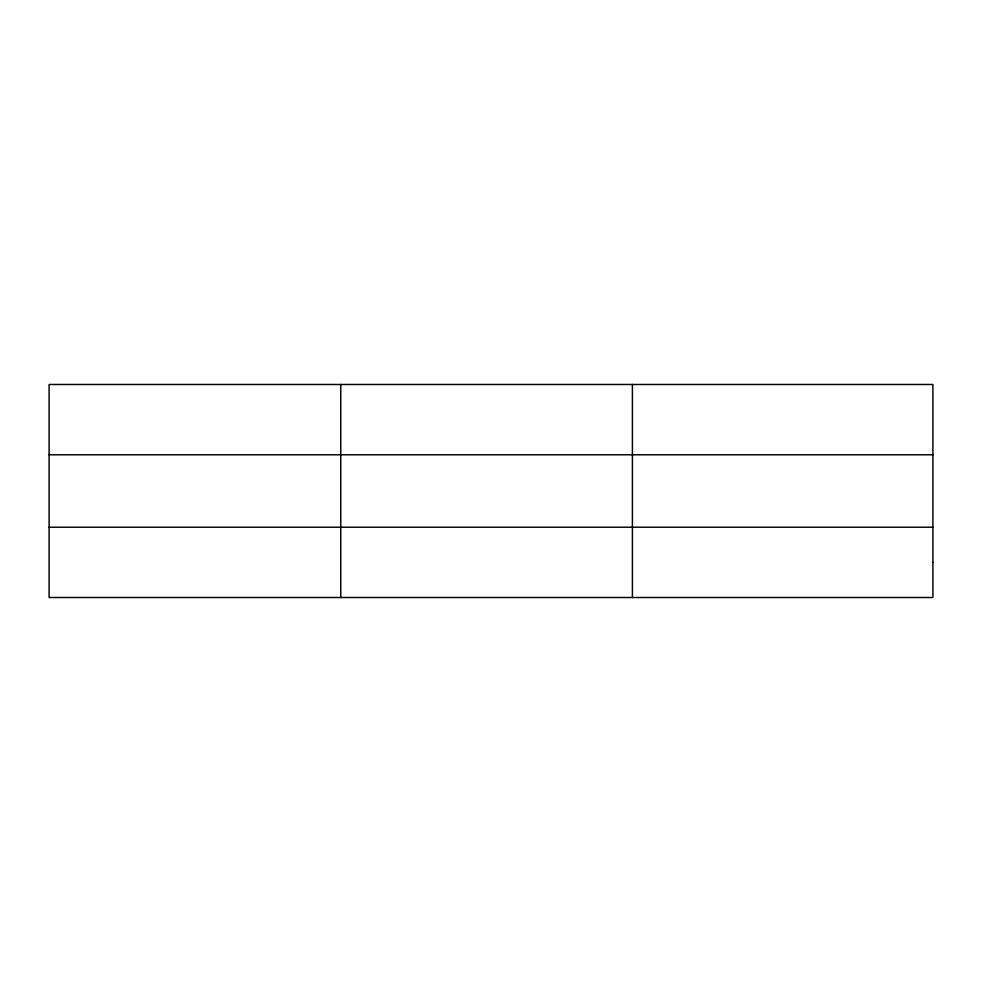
<?xml version="1.0" encoding="UTF-8"?>
<svg xmlns="http://www.w3.org/2000/svg" width="982" height="982" viewBox="0 0 982 982"><rect width="100%" height="100%" fill="white"/><g stroke="black" fill="none" stroke-linecap="round" stroke-linejoin="round"><path stroke-width="1.47" d="M340.754 384.49L340.754 597.51M632.408 384.49L632.408 597.51M49.1 454.789L932.9 454.789M49.1 527.211L932.9 527.211M932.9 562.367L932.9 597.51L49.1 597.51L49.1 384.49L932.9 384.49L932.9 562.367"/></g></svg>
